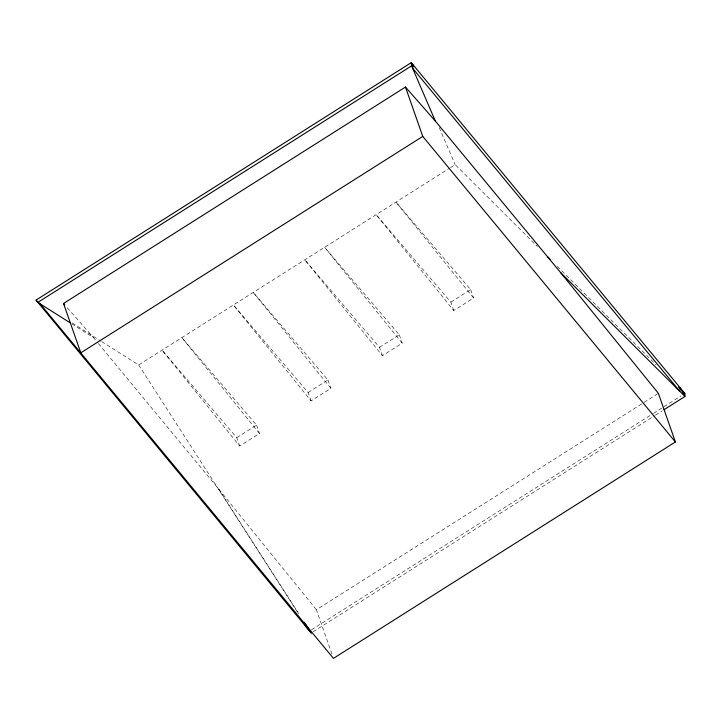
<?xml version="1.0" encoding="UTF-8"?>
<svg xmlns="http://www.w3.org/2000/svg" width="721" height="721" viewBox="0 0 721 721"><rect width="100%" height="100%" fill="white"/><g stroke="black" fill="none" stroke-linecap="round" stroke-linejoin="round"><path stroke-width="0.54" stroke-dasharray="3.6 2.7" d="M101.616 341.538L138.675 364.952L449.543 168.218M450.481 167.623L455.185 164.649L537.325 246.492M236.749 437.656L256.559 425.12L181.881 337.617L259.488 433.483L239.678 446.02L162.072 350.154L236.749 437.656L239.678 446.02M308.11 392.485L327.92 379.949L253.242 292.456L330.858 388.322L311.048 400.858L233.433 304.992L308.11 392.485L311.048 400.858M379.48 347.324L399.29 334.787L324.603 247.285L402.219 343.16L382.409 355.696L304.794 259.821L379.48 347.324L382.409 355.696M450.841 302.162L470.651 289.626L395.964 202.123L473.58 297.998L453.77 310.535L376.155 214.66L450.841 302.162L453.77 310.535M331.966 654.145L316.42 609.75L643.177 402.958M644.123 402.354L658.372 393.342M311.517 629.766L652.559 413.935M653.514 413.331L663.014 407.32M663.96 406.716L681.057 395.901M313.094 631.803L654.515 415.72M655.47 415.116L662.121 410.907M72.163 322.918L100.67 340.934M71.776 323.846L93.415 337.518L97.705 342.709M557.261 266.355L656.155 364.889M67.26 307.732L93.415 337.518M98.426 343.575L218.643 488.973L316.42 609.75M218.643 488.973L298.791 613.715M138.675 364.952L298.674 613.932M439.224 127.545L455.185 164.649M470.651 289.626L473.58 297.998M399.29 334.787L402.219 343.16M327.92 379.949L330.858 388.322M256.559 425.12L259.488 433.483"/><path stroke-width="1.08" d="M70.117 322.792L37.943 302.45L36.05 300.098L411.285 62.628L684.86 393.495L684.95 396.46L664.023 409.699M405.472 87.061L422.758 136.404L80.806 352.821L63.52 303.478L405.472 87.061L435.367 121.11L560.596 272.565L658.372 393.342L675.397 441.964L333.444 658.372L40.16 303.856L37.907 302.351L413.151 64.872L412.583 68.162L679.723 391.251L680.291 387.961L684.95 396.46L560.596 272.565M307.299 626.946L305.046 625.44L311.193 633.002L304.262 622.223M547.69 256.82L550.087 259.209M678.479 387.141L684.86 393.495M63.52 303.478L64.764 304.893M422.758 136.404L675.397 441.964M36.05 300.098L311.193 633.002M304.758 623.395L309.624 630.974M413.061 66.747L411.285 62.628L411.628 65.953L435.367 121.11"/></g></svg>
